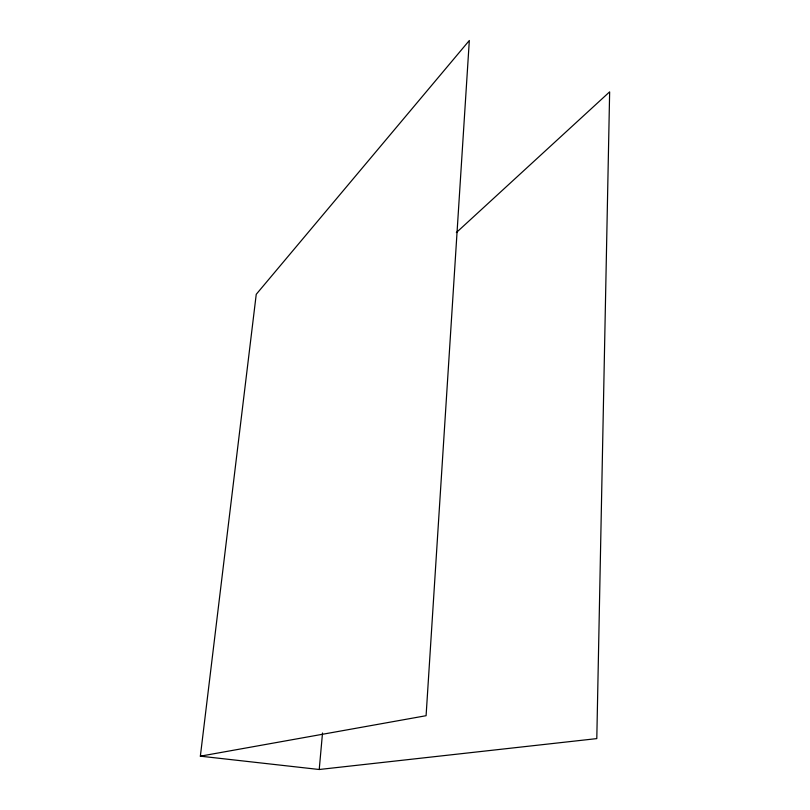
<?xml version="1.0" encoding="UTF-8"?>
<svg xmlns="http://www.w3.org/2000/svg" width="810" height="810" viewBox="0 0 810 810"><rect width="100%" height="100%" fill="white"/><g stroke="black" fill="none" stroke-linecap="round" stroke-linejoin="round"><path stroke-width="1.21" d="M200.353 756.175L426.09 715.706L469.324 40.5L256.243 294.313L200.353 756.175L319.221 769.5L322.522 732.989M456.344 232.581L609.646 91.844L596.798 738.609L319.221 769.5"/></g></svg>
